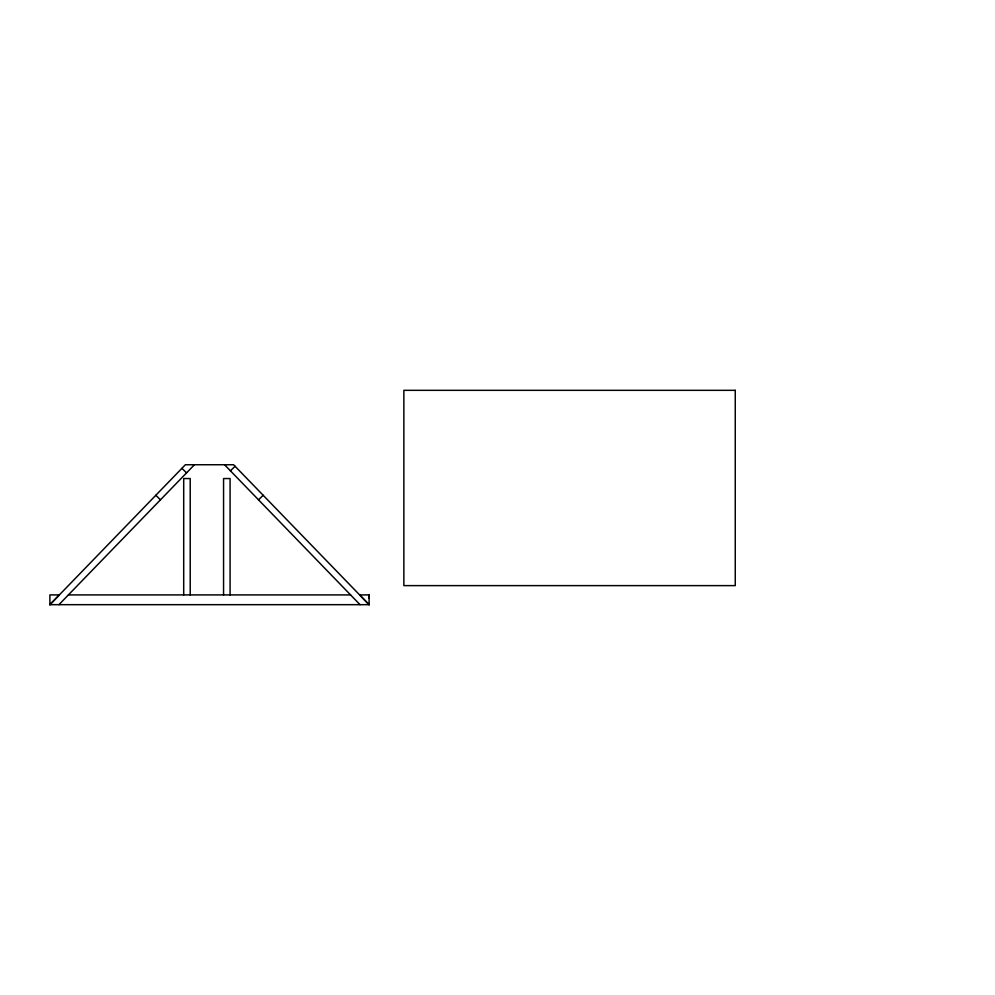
<?xml version="1.0" encoding="UTF-8"?>
<svg xmlns="http://www.w3.org/2000/svg" width="995" height="995" viewBox="0 0 995 995"><rect width="100%" height="100%" fill="white"/><g stroke="black" fill="none" stroke-linecap="round" stroke-linejoin="round"><path stroke-width="1.49" d="M369.095 598.169L369.095 594.91L359.643 594.91L369.095 604.674L369.095 594.91M49.899 604.674L59.352 594.91L49.899 594.91L49.899 604.674L185.381 464.74L233.601 464.74L369.095 604.674M58.954 604.674L194.435 464.74M230.417 470.809L235.094 466.282M258.501 499.813L263.19 495.286M68.406 594.91L350.576 594.91M49.75 604.674L369.232 604.674M181.898 468.334L186.575 472.861M155.805 495.286L160.481 499.813M224.547 464.74L360.028 604.674M230.081 594.91L230.081 478.545L223.564 478.545L223.564 594.91M190.207 594.91L190.207 478.545L183.702 478.545L183.702 594.91M735.255 390.326L403.858 390.326L403.858 585.62L735.255 585.62L735.255 390.326"/></g></svg>
